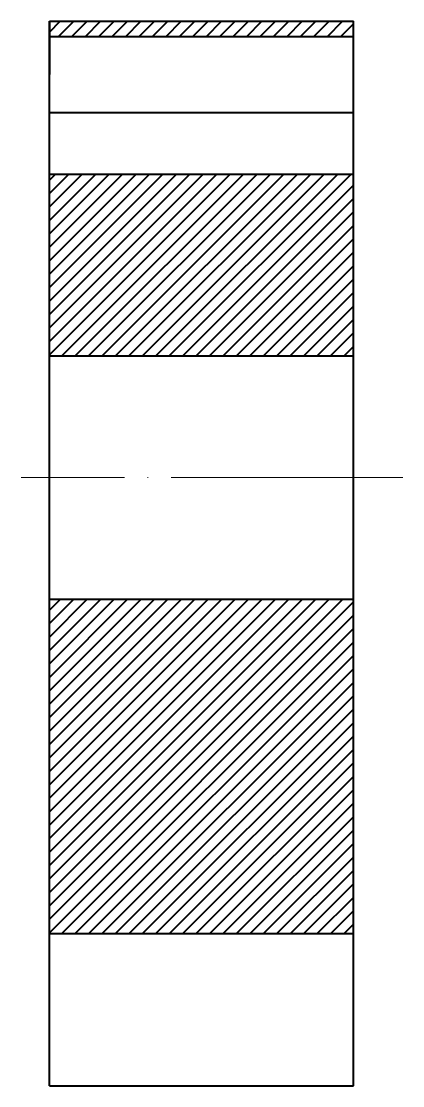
# Model space of a CAD drawing. Header units: millimetres. Extents: x 9 to 232, y -29 to 111.
# Drawn here: x 182 to 232.1, y -28.9 to 111.1 of the extents above; entities outside this region: 1.
import ezdxf

# ---------------------------------------------------------------- set-up
doc = ezdxf.new("R2010")
doc.units = ezdxf.units.MM
doc.header["$MEASUREMENT"] = 0
doc.linetypes.add('ACAD_ISO04W100', pattern=[30, 24, -3, 0, -3])
doc.layers.get('0').update_dxf_attribs({"lineweight": 40})
doc.layers.add('Layer1', color=7, linetype='ACAD_ISO04W100', lineweight=20)

msp = doc.modelspace()

# ---------------------------------------------------------------- hatches: boundary and pattern name
h = msp.add_hatch()
h.set_pattern_fill('ANSI31', color=256, scale=10)
h.paths.add_polyline_path([(225.68, 111.1), (185.68, 111.1), (185.68, 109.1), (225.68, 109.1)])
h.paths.add_polyline_path([(225.68, 91.01), (185.68, 91.01), (185.68, 67.1), (225.68, 67.1)])
h.paths.add_polyline_path([(225.68, 35.1), (185.68, 35.1), (185.68, -8.9), (225.68, -8.9)])

# ---------------------------------------------------------------- linework, layer by layer
for p, q in [((185.68, -28.9), (185.68, 111.1)), ((185.68, 111.1), (225.68, 111.1)), ((185.68, 111.1), (185.68, 109.1)), ((225.68, -28.9), (225.68, 111.1)), ((185.68, 109.1), (185.68, 104.1)), ((185.68, 109.1), (225.68, 109.1)), ((185.68, 104.1), (185.68, 104.1)), ((185.68, 99.1), (225.68, 99.1)), ((185.68, 91.01), (225.68, 91.01)), ((185.68, 67.1), (185.68, 89.1)), ((185.68, 35.1), (185.68, 67.1)), ((185.68, 67.1), (225.68, 67.1)), ((225.68, 35.1), (225.68, 51.1)), ((185.68, -8.9), (185.68, 35.1)), ((185.68, 35.1), (225.68, 35.1)), ((185.68, -28.9), (185.68, -8.9)), ((185.68, -8.9), (225.68, -8.9)), ((43.84, -28.9), (8.84, -28.9)), ((185.68, -28.9), (225.68, -28.9))]:
    msp.add_line(p, q)
at = {"layer": 'Layer1'}
for p, q in [((185.68, 51.1), (181.99, 51.1)), ((225.68, 51.1), (185.68, 51.1)), ((225.68, 51.1), (232.15, 51.1))]:
    msp.add_line(p, q, dxfattribs=at)

doc.saveas('drawing.dxf')
